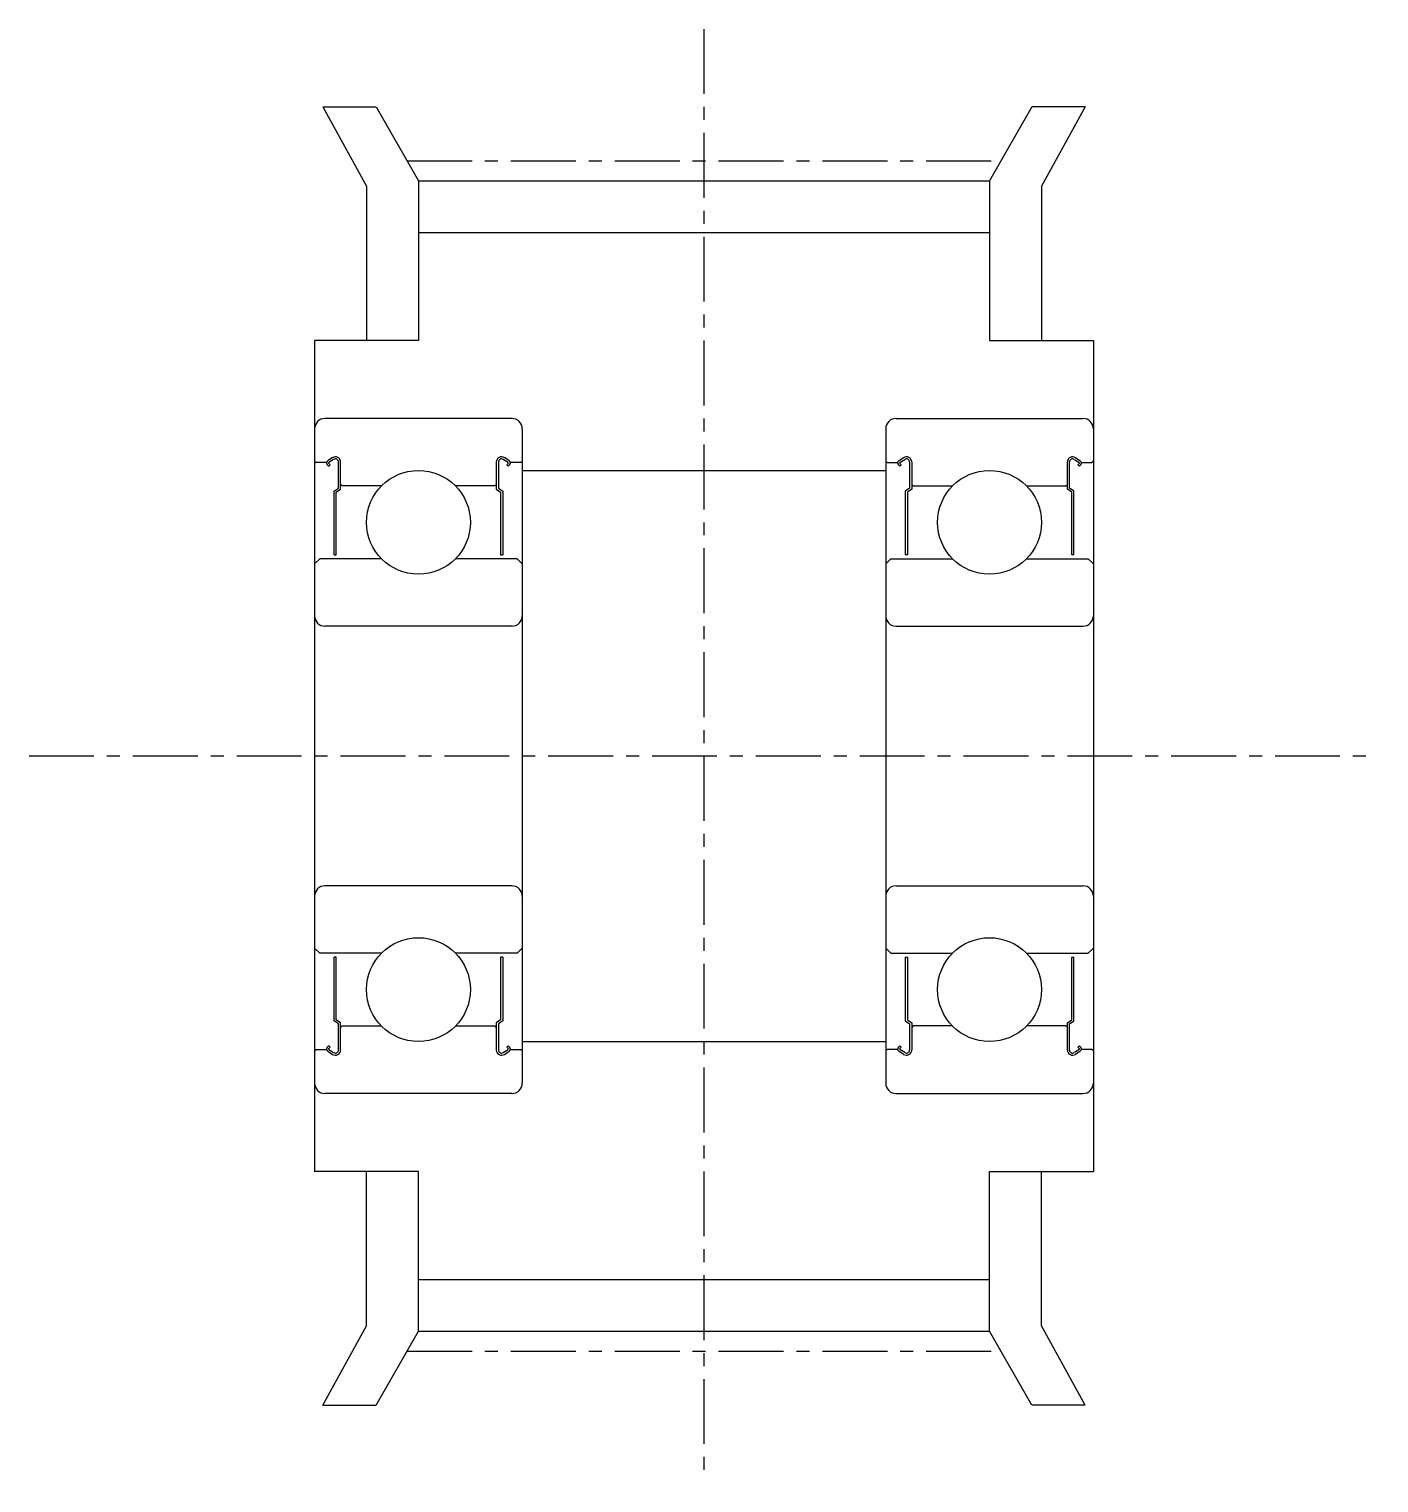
# Model space of a CAD drawing. Extents: x -286 to -129, y -61 to 66.
# Drawn here: x -154.55 to -128.55, y 37.91 to 65.91 of the extents above; entities outside this region: 2.
import ezdxf

# ---------------------------------------------------------------- set-up
doc = ezdxf.new("R2010")
doc.units = 0
doc.linetypes.add('CENTER', pattern=[2, 1.25, -0.25, 0.25, -0.25])
doc.layers.get('0').update_dxf_attribs({"linetype": 'CONTINUOUS'})
doc.layers.add('CENTER', color=1, linetype='CENTER')

msp = doc.modelspace()

# ---------------------------------------------------------------- linework, layer by layer
at = {"color": 7, "linetype": 'CONTINUOUS'}
for p, q in [((-148.894, 64.414), (-148.051, 62.886)), ((-148.894, 64.414), (-147.87, 64.414)), ((-147.867, 64.414), (-147.051, 62.994)), ((-135.234, 64.414), (-136.051, 62.994)), ((-134.207, 64.414), (-135.231, 64.414)), ((-134.207, 64.414), (-135.051, 62.886)), ((-148.051, 62.886), (-148.051, 59.914)), ((-147.051, 62.994), (-147.051, 59.914)), ((-147.051, 62.994), (-136.051, 62.994)), ((-136.051, 62.994), (-136.051, 59.914)), ((-135.051, 62.886), (-135.051, 59.914)), ((-147.051, 61.999), (-136.051, 61.999)), ((-147.051, 59.914), (-149.051, 59.914)), ((-149.051, 59.914), (-149.051, 43.914)), ((-136.051, 59.914), (-134.051, 59.914)), ((-134.051, 59.914), (-134.051, 43.914)), ((-145.251, 58.414), (-148.851, 58.414)), ((-137.851, 58.414), (-134.251, 58.414)), ((-145.051, 58.214), (-145.051, 45.614)), ((-138.051, 58.214), (-138.051, 45.614)), ((-149.051, 57.594), (-149.021, 57.564)), ((-148.82, 57.564), (-149.02, 57.564)), ((-148.78, 57.496), (-148.806, 57.52)), ((-148.706, 57.66), (-148.799, 57.598)), ((-148.78, 57.496), (-148.752, 57.524)), ((-148.752, 57.524), (-148.778, 57.549)), ((-148.684, 57.626), (-148.776, 57.565)), ((-148.59, 57.074), (-148.59, 57.576)), ((-148.55, 57.054), (-148.55, 57.576)), ((-145.551, 57.576), (-145.551, 57.054)), ((-145.511, 57.576), (-145.511, 57.074)), ((-145.325, 57.565), (-145.417, 57.626)), ((-145.302, 57.598), (-145.395, 57.66)), ((-145.323, 57.549), (-145.349, 57.524)), ((-145.349, 57.524), (-145.321, 57.496)), ((-145.295, 57.52), (-145.321, 57.496)), ((-145.081, 57.564), (-145.281, 57.564)), ((-145.051, 57.594), (-145.081, 57.564)), ((-145.051, 57.414), (-138.051, 57.414)), ((-138.051, 57.594), (-138.021, 57.564)), ((-138.02, 57.564), (-137.82, 57.564)), ((-137.806, 57.52), (-137.78, 57.496)), ((-137.799, 57.598), (-137.706, 57.66)), ((-137.752, 57.524), (-137.78, 57.496)), ((-137.778, 57.549), (-137.752, 57.524)), ((-137.776, 57.565), (-137.684, 57.626)), ((-137.59, 57.576), (-137.59, 57.074)), ((-137.55, 57.576), (-137.55, 57.054)), ((-134.551, 57.054), (-134.551, 57.576)), ((-134.511, 57.074), (-134.511, 57.576)), ((-134.417, 57.626), (-134.325, 57.565)), ((-134.395, 57.66), (-134.302, 57.598)), ((-134.349, 57.524), (-134.323, 57.549)), ((-134.321, 57.496), (-134.349, 57.524)), ((-134.321, 57.496), (-134.295, 57.52)), ((-134.281, 57.564), (-134.081, 57.564)), ((-134.051, 57.594), (-134.081, 57.564)), ((-148.521, 57.114), (-148.55, 57.144)), ((-145.551, 57.144), (-145.581, 57.114)), ((-137.55, 57.144), (-137.521, 57.114)), ((-134.581, 57.114), (-134.551, 57.144)), ((-148.674, 57.012), (-148.591, 57.074)), ((-148.674, 55.786), (-148.674, 57.012)), ((-148.634, 56.992), (-148.55, 57.054)), ((-148.634, 55.786), (-148.634, 56.992)), ((-147.765, 57.114), (-148.52, 57.114)), ((-145.581, 57.114), (-146.336, 57.114)), ((-145.551, 57.054), (-145.467, 56.992)), ((-145.511, 57.074), (-145.427, 57.012)), ((-145.467, 56.992), (-145.467, 55.786)), ((-145.427, 57.012), (-145.427, 55.786)), ((-137.591, 57.074), (-137.674, 57.012)), ((-137.674, 57.012), (-137.674, 55.786)), ((-137.55, 57.054), (-137.634, 56.992)), ((-137.634, 56.992), (-137.634, 55.786)), ((-137.52, 57.114), (-136.765, 57.114)), ((-135.336, 57.114), (-134.581, 57.114)), ((-134.467, 56.992), (-134.551, 57.054)), ((-134.427, 57.012), (-134.511, 57.074)), ((-134.467, 55.786), (-134.467, 56.992)), ((-134.427, 55.786), (-134.427, 57.012)), ((-148.674, 55.786), (-148.634, 55.786)), ((-145.467, 55.786), (-145.427, 55.786)), ((-137.634, 55.786), (-137.674, 55.786)), ((-134.427, 55.786), (-134.467, 55.786)), ((-148.951, 55.714), (-149.051, 55.614)), ((-147.765, 55.714), (-148.951, 55.714)), ((-145.151, 55.714), (-146.336, 55.714)), ((-145.051, 55.614), (-145.151, 55.714)), ((-138.051, 55.614), (-137.951, 55.714)), ((-137.951, 55.714), (-136.765, 55.714)), ((-135.336, 55.714), (-134.151, 55.714)), ((-134.151, 55.714), (-134.051, 55.614)), ((-145.251, 54.414), (-148.851, 54.414)), ((-137.851, 54.414), (-134.251, 54.414)), ((-145.251, 49.414), (-148.851, 49.414)), ((-137.851, 49.414), (-134.251, 49.414)), ((-148.951, 48.114), (-149.051, 48.214)), ((-145.051, 48.214), (-145.151, 48.114)), ((-138.051, 48.214), (-137.951, 48.114)), ((-134.151, 48.114), (-134.051, 48.214)), ((-147.765, 48.114), (-148.951, 48.114)), ((-148.674, 46.815), (-148.674, 48.041)), ((-148.634, 48.041), (-148.674, 48.041)), ((-148.634, 46.835), (-148.634, 48.041)), ((-145.151, 48.114), (-146.336, 48.114)), ((-145.467, 48.041), (-145.467, 46.835)), ((-145.427, 48.041), (-145.467, 48.041)), ((-145.427, 48.041), (-145.427, 46.815)), ((-137.951, 48.114), (-136.765, 48.114)), ((-137.674, 48.041), (-137.634, 48.041)), ((-137.674, 48.041), (-137.674, 46.815)), ((-137.634, 48.041), (-137.634, 46.835)), ((-135.336, 48.114), (-134.151, 48.114)), ((-134.467, 48.041), (-134.427, 48.041)), ((-134.467, 46.835), (-134.467, 48.041)), ((-134.427, 46.815), (-134.427, 48.041)), ((-148.59, 46.753), (-148.674, 46.815)), ((-148.55, 46.773), (-148.634, 46.835)), ((-148.55, 46.251), (-148.55, 46.773)), ((-145.467, 46.835), (-145.551, 46.773)), ((-145.551, 46.773), (-145.551, 46.251)), ((-145.427, 46.815), (-145.511, 46.753)), ((-137.674, 46.815), (-137.59, 46.753)), ((-137.634, 46.835), (-137.55, 46.773)), ((-137.55, 46.773), (-137.55, 46.251)), ((-134.551, 46.773), (-134.467, 46.835)), ((-134.551, 46.251), (-134.551, 46.773)), ((-134.511, 46.753), (-134.427, 46.815)), ((-148.59, 46.251), (-148.59, 46.753)), ((-148.55, 46.684), (-148.52, 46.714)), ((-148.52, 46.714), (-147.765, 46.714)), ((-146.336, 46.714), (-145.581, 46.714)), ((-145.581, 46.714), (-145.551, 46.684)), ((-145.511, 46.753), (-145.511, 46.251)), ((-137.59, 46.753), (-137.59, 46.251)), ((-137.52, 46.714), (-137.55, 46.684)), ((-136.765, 46.714), (-137.52, 46.714)), ((-134.581, 46.714), (-135.336, 46.714)), ((-134.551, 46.684), (-134.581, 46.714)), ((-134.511, 46.251), (-134.511, 46.753)), ((-149.051, 46.234), (-149.02, 46.264)), ((-149.02, 46.264), (-148.82, 46.264)), ((-148.806, 46.307), (-148.78, 46.332)), ((-148.799, 46.229), (-148.706, 46.168)), ((-148.752, 46.303), (-148.78, 46.332)), ((-148.778, 46.278), (-148.752, 46.303)), ((-148.776, 46.263), (-148.684, 46.201)), ((-145.417, 46.201), (-145.325, 46.263)), ((-145.395, 46.168), (-145.302, 46.229)), ((-145.321, 46.332), (-145.349, 46.303)), ((-145.349, 46.303), (-145.323, 46.278)), ((-145.321, 46.332), (-145.295, 46.307)), ((-145.281, 46.264), (-145.081, 46.264)), ((-145.051, 46.234), (-145.081, 46.264)), ((-145.051, 46.414), (-138.051, 46.414)), ((-138.051, 46.234), (-138.021, 46.264)), ((-137.82, 46.264), (-138.02, 46.264)), ((-137.78, 46.332), (-137.806, 46.307)), ((-137.706, 46.168), (-137.799, 46.229)), ((-137.78, 46.332), (-137.752, 46.303)), ((-137.752, 46.303), (-137.778, 46.278)), ((-137.684, 46.201), (-137.776, 46.263)), ((-134.325, 46.263), (-134.417, 46.201)), ((-134.302, 46.229), (-134.395, 46.168)), ((-134.349, 46.303), (-134.321, 46.332)), ((-134.323, 46.278), (-134.349, 46.303)), ((-134.295, 46.307), (-134.321, 46.332)), ((-134.081, 46.264), (-134.281, 46.264)), ((-134.051, 46.234), (-134.081, 46.264)), ((-145.251, 45.414), (-148.851, 45.414)), ((-137.851, 45.414), (-134.251, 45.414)), ((-147.051, 43.914), (-149.051, 43.914)), ((-148.051, 40.941), (-148.051, 43.914)), ((-147.051, 40.834), (-147.051, 43.914)), ((-136.051, 43.914), (-134.051, 43.914)), ((-136.051, 40.834), (-136.051, 43.914)), ((-135.051, 40.941), (-135.051, 43.914)), ((-147.051, 41.829), (-136.051, 41.829)), ((-148.894, 39.414), (-148.051, 40.941)), ((-134.207, 39.414), (-135.051, 40.941)), ((-147.867, 39.414), (-147.051, 40.834)), ((-147.051, 40.834), (-136.051, 40.834)), ((-135.234, 39.414), (-136.051, 40.834)), ((-148.894, 39.414), (-147.87, 39.414)), ((-134.207, 39.414), (-135.231, 39.414))]:
    msp.add_line(p, q, dxfattribs=at)
for centre in [(-147.051, 56.414), (-136.051, 56.414), (-147.051, 47.414), (-136.051, 47.414)]:
    msp.add_circle(centre, 1, dxfattribs=at)
for centre, radius, start, end in [((-148.851, 58.214), 0.2, 90, 180), ((-145.251, 58.214), 0.2, 0, 90), ((-137.851, 58.214), 0.2, 90, 180), ((-134.251, 58.214), 0.2, 360, 90), ((-148.771, 57.556), 0.05, 123.5192, 226.0607), ((-148.771, 57.556), 0.01, 123.5173, 226.0606), ((-148.65, 57.576), 0.1, 0, 123.5193), ((-148.65, 57.576), 0.06, 0, 123.519), ((-145.451, 57.576), 0.1, 56.4807, 179.9999), ((-145.451, 57.576), 0.06, 56.481, 179.9999), ((-145.33, 57.556), 0.01, 313.9392, 56.4827), ((-145.33, 57.556), 0.05, 313.9392, 56.4807), ((-137.771, 57.556), 0.05, 123.5193, 226.0608), ((-137.771, 57.556), 0.01, 123.5173, 226.0608), ((-137.65, 57.576), 0.1, 0.0001, 123.5193), ((-137.65, 57.576), 0.06, 0.0001, 123.519), ((-134.451, 57.576), 0.1, 56.4807, 180), ((-134.451, 57.576), 0.06, 56.481, 180), ((-134.33, 57.556), 0.01, 313.9394, 56.4827), ((-134.33, 57.556), 0.05, 313.9393, 56.4808), ((-148.851, 54.614), 0.2, 180, 270), ((-145.251, 54.614), 0.2, 270, 0), ((-137.851, 54.614), 0.2, 180, 270), ((-134.251, 54.614), 0.2, 270, 360), ((-148.851, 49.214), 0.2, 90, 180), ((-145.251, 49.214), 0.2, 0, 90), ((-137.851, 49.214), 0.2, 90, 180), ((-134.251, 49.214), 0.2, 360, 90), ((-148.771, 46.271), 0.05, 133.939, 236.4802), ((-148.771, 46.271), 0.01, 133.9374, 236.4796), ((-148.65, 46.251), 0.1, 236.4805, 0), ((-148.65, 46.251), 0.06, 236.4806, 0), ((-145.451, 46.251), 0.1, 180, 303.5193), ((-145.451, 46.251), 0.06, 180, 303.5193), ((-145.33, 46.271), 0.01, 303.5203, 46.0625), ((-145.33, 46.271), 0.05, 303.5195, 46.061), ((-137.771, 46.271), 0.05, 133.939, 236.4805), ((-137.771, 46.271), 0.01, 133.9375, 236.4797), ((-137.65, 46.251), 0.1, 236.4807, 0.0001), ((-137.65, 46.251), 0.06, 236.4807, 0.0001), ((-134.451, 46.251), 0.1, 180, 303.5195), ((-134.451, 46.251), 0.06, 180, 303.5194), ((-134.33, 46.271), 0.01, 303.5204, 46.0626), ((-134.33, 46.271), 0.05, 303.5198, 46.061), ((-148.851, 45.614), 0.2, 180, 270), ((-145.251, 45.614), 0.2, 270, 0), ((-137.851, 45.614), 0.2, 180, 270), ((-134.251, 45.614), 0.2, 270, 360)]:
    msp.add_arc(centre, radius, start, end, dxfattribs=at)
at = {"layer": 'CENTER', "color": 1, "linetype": 'CENTER'}
for p, q in [((-141.551, 65.914), (-141.551, 37.914)), ((-147.269, 63.374), (-135.832, 63.374)), ((-154.551, 51.914), (-128.551, 51.914)), ((-147.269, 40.454), (-135.832, 40.454))]:
    msp.add_line(p, q, dxfattribs=at)

# ---------------------------------------------------------------- texts
at = {"color": 7, "linetype": 'CONTINUOUS'}
for s, p in [('AHTFW24-S3M100-5', (-285.987, -49.998)), ('AW24S310', (-285.987, -60.81))]:
    msp.add_text(s, height=6, dxfattribs=at).set_placement(p)

doc.saveas('drawing.dxf')
